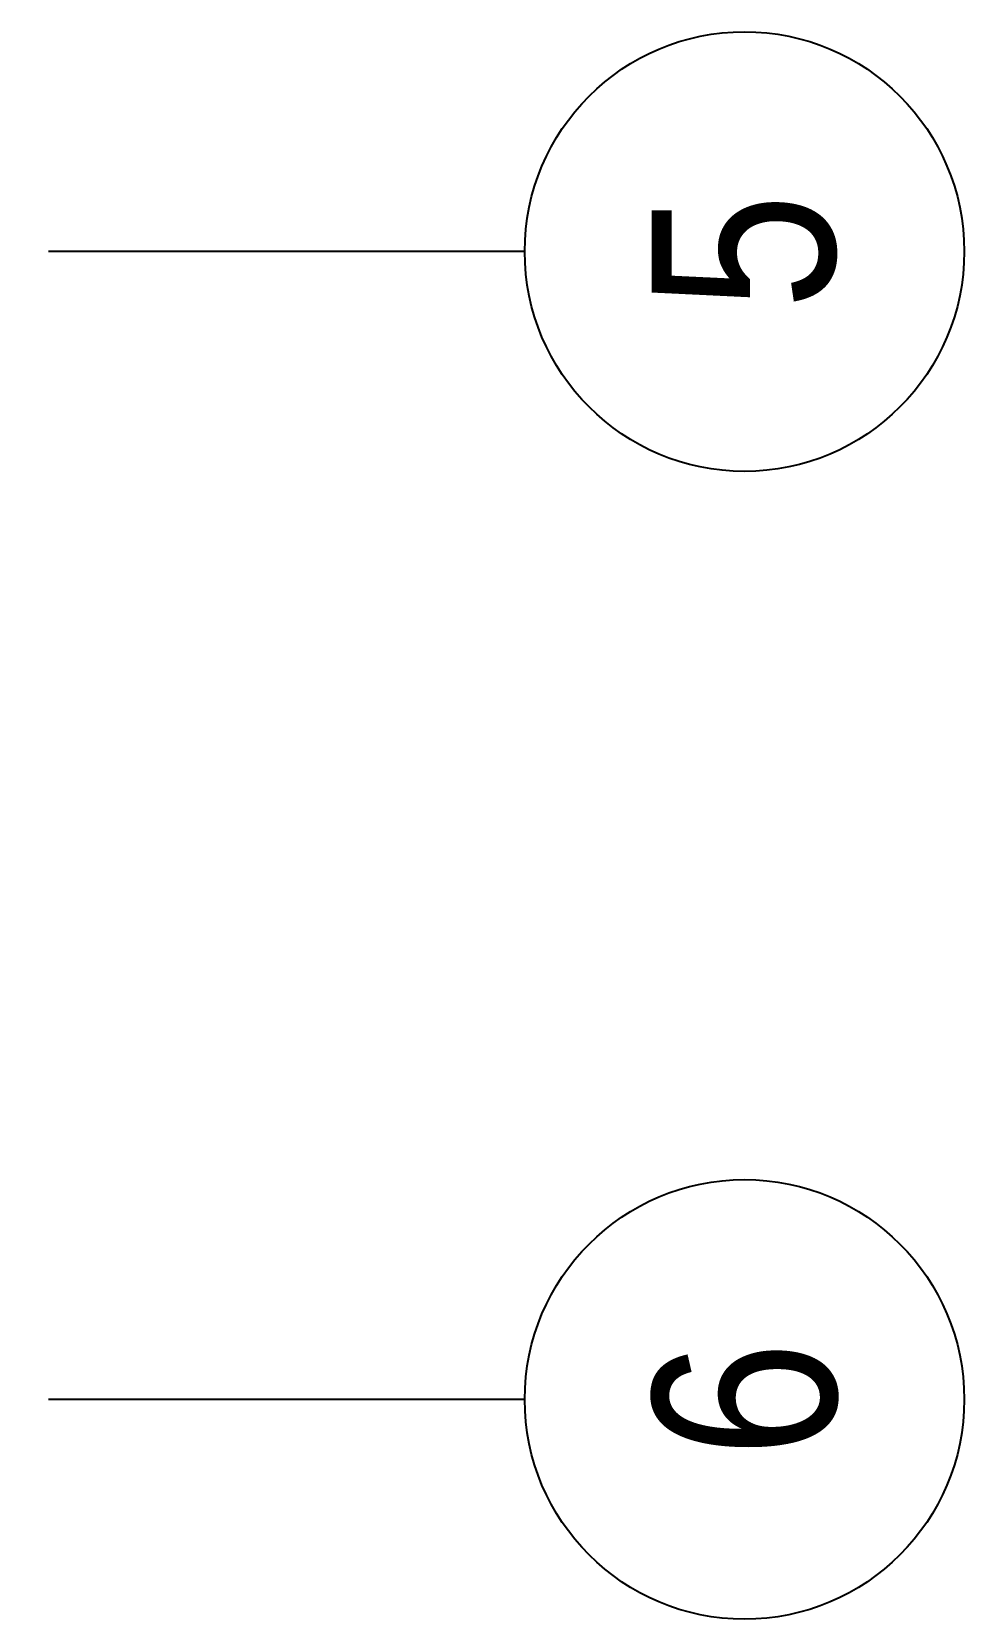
# Model space of a CAD drawing. Header units: millimetres. Extents: x -3819597 to -2591384, y 582389 to 820195.
# Drawn here: x -3324809 to -3317171, y 724331 to 737331 of the extents above; entities that cross this region are included whole.
import ezdxf
from ezdxf.enums import TextEntityAlignment as Align

# ---------------------------------------------------------------- set-up
doc = ezdxf.new("R2010")
doc.units = ezdxf.units.MM
doc.header["$MEASUREMENT"] = 0
doc.linetypes.add('CHG_XX_Luoi truc$0$MB_Luoi truc$0$Center101', pattern=[13, 10, -1, 1, -1])
for name, color, linetype, lineweight in [('CHG_XX_Cot_Ham 2$0$NS-Pier-H2', 150, 'Continuous', 13), ('CHG_XX_Damsan_Ham 2$0$CHG_XX_Damsan_Ham 2$0$DBAO', 3, 'Continuous', 13), ('CHG_XX_Damsan_Ham 2$0$HATCH', 57, 'Continuous', 9)]:
    doc.layers.add(name, color=color, linetype=linetype, lineweight=lineweight)
for name, color, linetype in [('CHG_XX_Luoi truc$0$Grid', 34, 'Continuous'), ('CHG_XX_Luoi truc$0$Grid Line', 8, 'CHG_XX_Luoi truc$0$MB_Luoi truc$0$Center101'), ('dim', 51, 'Continuous')]:
    doc.layers.add(name, color=color, linetype=linetype)
doc.styles.add('CHG_XX_Luoi truc$0$MB_Luoi truc$0$Grid A-F$0$VNI-HelveCB', font='VHELVCB_0.TTF')

# ---------------------------------------------------------------- blocks, each defined once
blk = doc.blocks.new('*U1031')
at = {"layer": 'CHG_XX_Luoi truc$0$Grid', "lineweight": -2}
blk.add_line((0, -3), (0, 0), dxfattribs=at)
blk.add_circle((0, -9), 6, dxfattribs=at)
at = {"layer": 'CHG_XX_Luoi truc$0$Grid Line'}
blk.add_line((0, 0), (0, 438), dxfattribs=at)
at = {"layer": 'CHG_XX_Luoi truc$0$Grid', "lineweight": -2, "style": 'CHG_XX_Luoi truc$0$MB_Luoi truc$0$Grid A-F$0$VNI-HelveCB'}
for tag, p in [('GRIDSUB', (0, 447)), ('GRID', (0, -9))]:
    blk.add_attdef(tag, text='', height=5, dxfattribs=at).set_placement(p, align=Align.MIDDLE)
blk = doc.blocks.new('CHG_XX_Luoi truc')
at = {"layer": 'CHG_XX_Luoi truc$0$Grid'}
ref = blk.add_blockref('*U1031', (110703, 125550), dxfattribs=dict(at, xscale=300.0000000000013, yscale=300.0000000000013, zscale=300.0000000000013, rotation=90))
ref.add_attrib('GRID', '5', dxfattribs={"lineweight": -2, "height": 1500, "rotation": 90, "style": 'CHG_XX_Luoi truc$0$MB_Luoi truc$0$Grid A-F$0$VNI-HelveCB'}).set_placement((113403, 125550), align=Align.MIDDLE)
ref = blk.add_blockref('*U1031', (110703, 116150), dxfattribs=dict(at, xscale=300.0000000000013, yscale=300.0000000000013, zscale=300.0000000000013, rotation=90))
ref.add_attrib('GRID', '6', dxfattribs={"lineweight": -2, "height": 1500, "rotation": 90, "style": 'CHG_XX_Luoi truc$0$MB_Luoi truc$0$Grid A-F$0$VNI-HelveCB'}).set_placement((113403, 116150), align=Align.MIDDLE)
blk = doc.blocks.new('CHG_XX_Cot_Ham 2')
at = {"layer": 'CHG_XX_Cot_Ham 2$0$NS-Pier-H2'}
blk.add_blockref('CHG_XX_Luoi truc', (0, 0), dxfattribs=at)
blk = doc.blocks.new('CHG_XX_Damsan_Ham 2', base_point=(3089256, -609981))
at = {"layer": 'CHG_XX_Damsan_Ham 2$0$CHG_XX_Damsan_Ham 2$0$DBAO'}
blk.add_blockref('CHG_XX_Cot_Ham 2', (0, 0), dxfattribs=at)
at = {"layer": 'CHG_XX_Damsan_Ham 2$0$HATCH'}
blk.add_blockref('CHG_XX_Cot_Ham 2', (0, 0), dxfattribs=at)

msp = doc.modelspace()

# ---------------------------------------------------------------- block references
at = {"layer": 'dim', "ltscale": 1500}
msp.add_blockref('CHG_XX_Damsan_Ham 2', (-343118.3, 0), dxfattribs=at)

doc.saveas('drawing.dxf')
